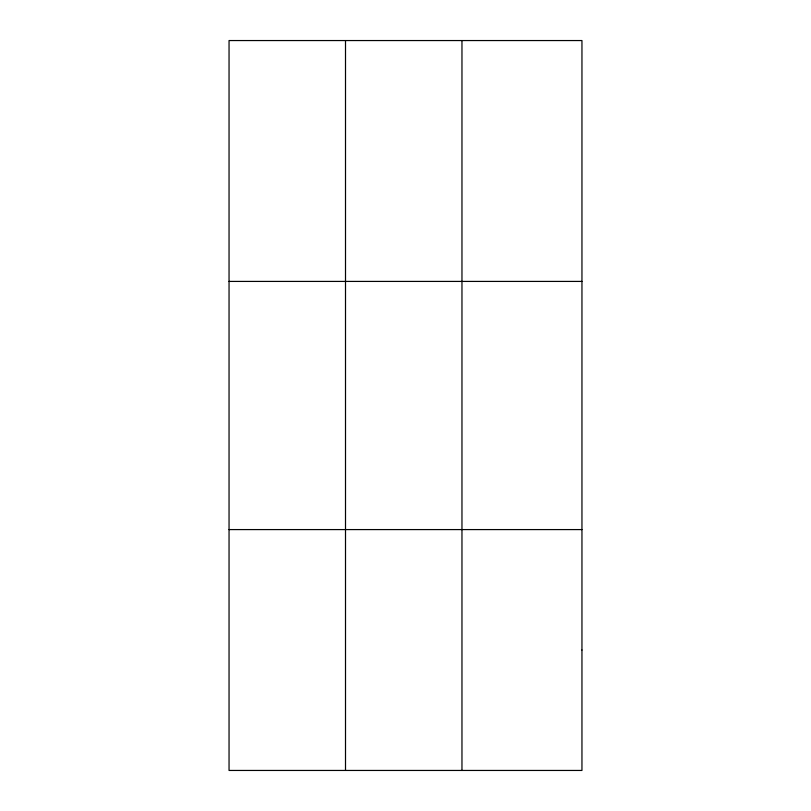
<?xml version="1.0" encoding="UTF-8"?>
<svg xmlns="http://www.w3.org/2000/svg" width="811" height="811" viewBox="0 0 811 811"><rect width="100%" height="100%" fill="white"/><g stroke="black" fill="none" stroke-linecap="round" stroke-linejoin="round"><path stroke-width="1.22" d="M345.506 770.45L345.506 40.55M461.966 770.45L461.966 40.55M229.047 281.417L581.953 281.417M229.047 529.583L581.953 529.583M581.953 650.016L581.953 770.45L229.047 770.45L229.047 40.55L581.953 40.55L581.953 650.016"/></g></svg>
